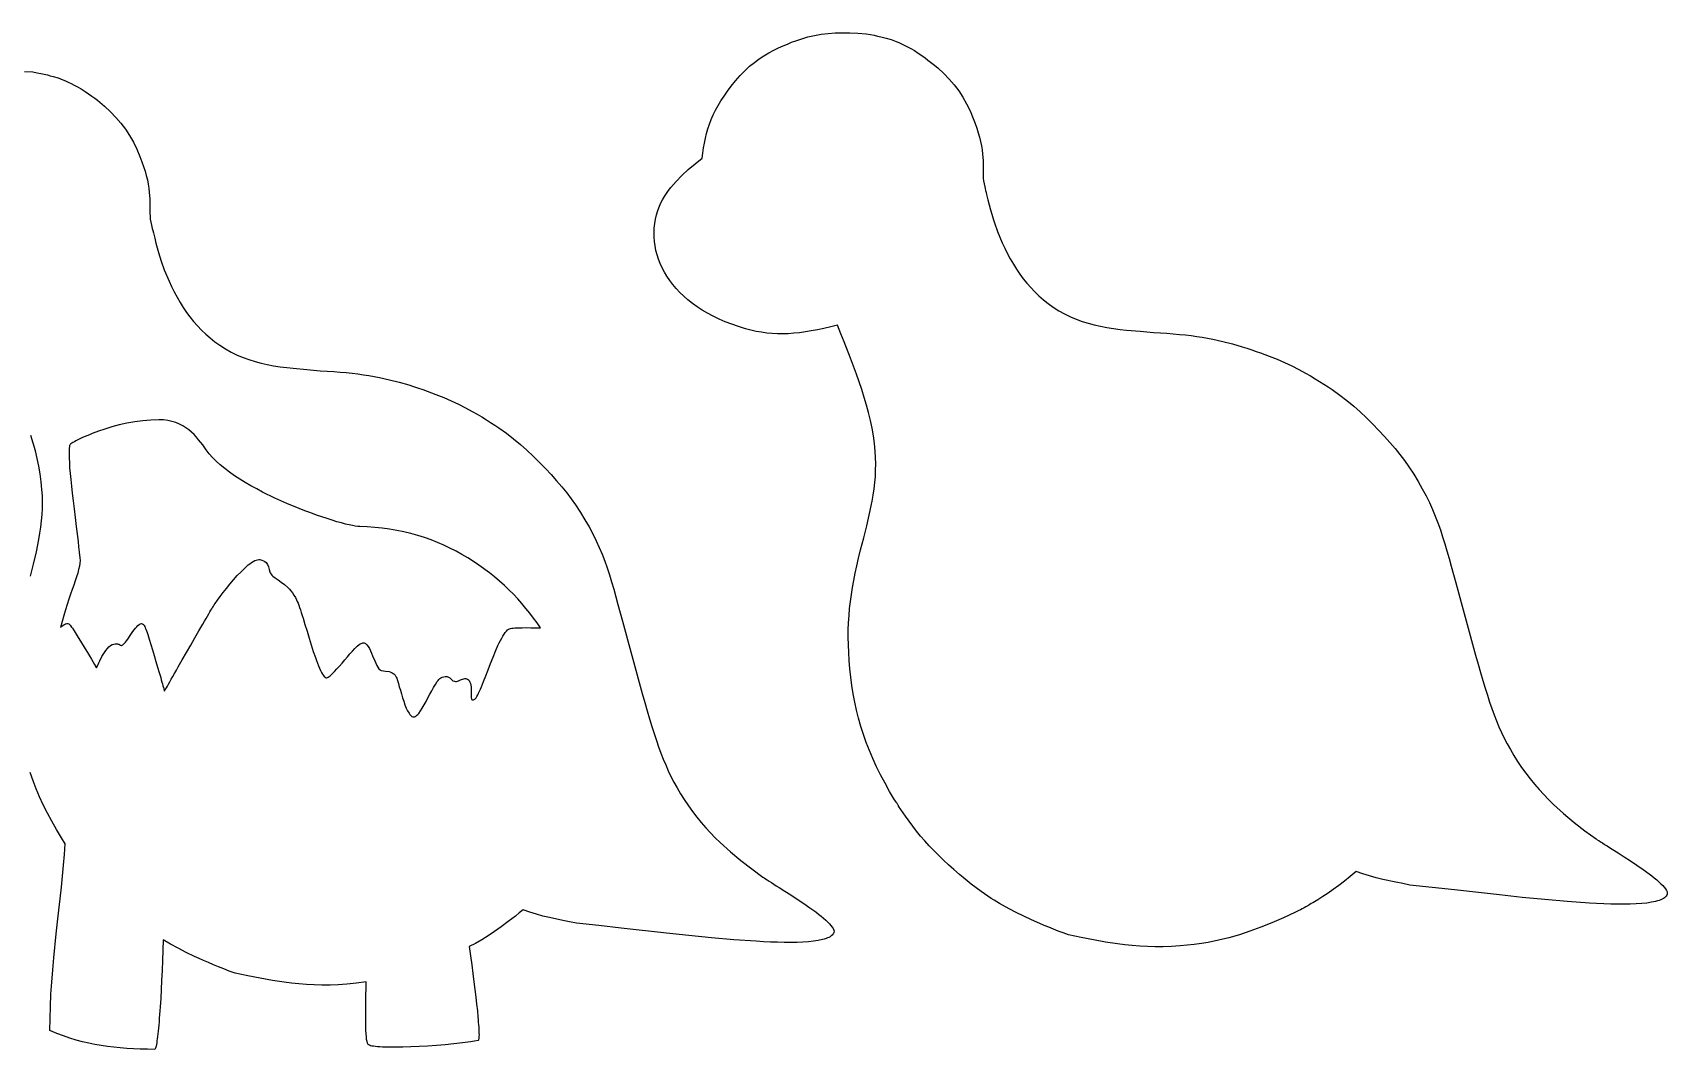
# Model space of a CAD drawing. Header units: millimetres. Extents: x 120 to 668, y 59 to 184.
# Drawn here: x 501 to 668, y 74.9 to 178.7 of the extents above; entities that cross this region are included whole.
import ezdxf

# ---------------------------------------------------------------- set-up
doc = ezdxf.new("R2010")
doc.units = ezdxf.units.MM
doc.layers.get('0').update_dxf_attribs({"linetype": 'CONTINUOUS', "true_color": 0xffffff})

msp = doc.modelspace()

# ---------------------------------------------------------------- linework, layer by layer
at = {"linetype": 'CONTINUOUS', "true_color": 0xffffff}
for points in [[(569.44, 165.92), (569.51, 166.45), (569.58, 166.97), (569.67, 167.47), (569.78, 167.96), (569.89, 168.45), (570.03, 168.93), (570.19, 169.4), (570.37, 169.87), (570.57, 170.34), (570.8, 170.82), (571.06, 171.29), (571.35, 171.78), (571.67, 172.27), (572.02, 172.77), (572.41, 173.29), (572.85, 173.82), (573.09, 174.1), (573.33, 174.37), (573.81, 174.86), (574.29, 175.31), (574.77, 175.7), (575.26, 176.06), (575.75, 176.38), (576.26, 176.68), (576.77, 176.95), (577.24, 177.18), (577.7, 177.39), (578.14, 177.58), (578.57, 177.76), (579, 177.92), (579.41, 178.06), (579.82, 178.19), (580.23, 178.31), (580.91, 178.47), (581.6, 178.59), (582.3, 178.67), (583.01, 178.72), (583.75, 178.74), (584.52, 178.73), (585.34, 178.7), (586.2, 178.64), (586.63, 178.56), (587.01, 178.48), (587.36, 178.4), (587.68, 178.33), (587.97, 178.26), (588.25, 178.19), (588.76, 178.03), (589.26, 177.84), (589.52, 177.73), (589.79, 177.6), (590.08, 177.46), (590.4, 177.3), (590.75, 177.12), (591.13, 176.91), (591.52, 176.65), (591.88, 176.4), (592.21, 176.17), (592.51, 175.95), (592.78, 175.74), (593.04, 175.54), (593.52, 175.14), (594.13, 174.57), (594.68, 174), (595.19, 173.41), (595.65, 172.79), (596.08, 172.15), (596.46, 171.47), (596.81, 170.76), (597.13, 169.99), (597.33, 169.47), (597.5, 168.98), (597.65, 168.51), (597.78, 168.06), (597.88, 167.62), (597.97, 167.19), (598.04, 166.76), (598.09, 166.33), (598.13, 165.69), (598.14, 165), (598.14, 164.78), (598.14, 164.57), (598.14, 164.38), (598.14, 164.2), (598.16, 163.89), (598.19, 163.59), (598.24, 163.3), (598.3, 162.99), (598.34, 162.82), (598.39, 162.63), (598.44, 162.43), (598.49, 162.21), (598.63, 161.67), (598.77, 161.15), (598.9, 160.66), (599.03, 160.19), (599.17, 159.74), (599.31, 159.3), (599.62, 158.43), (600.1, 157.27), (600.36, 156.71), (600.63, 156.16), (600.92, 155.62), (601.23, 155.09), (601.55, 154.58), (601.89, 154.08), (602.24, 153.6), (602.61, 153.14), (603, 152.7), (603.42, 152.27), (603.85, 151.85), (604.31, 151.46), (604.79, 151.08), (605.29, 150.71), (605.87, 150.34), (606.46, 150.01), (607.06, 149.72), (607.66, 149.46), (608.27, 149.24), (608.88, 149.05), (609.5, 148.89), (610.13, 148.75), (610.79, 148.62), (611.46, 148.52), (612.13, 148.43), (612.8, 148.36), (614.17, 148.23), (615.55, 148.11), (616.25, 148.07), (616.92, 148.03), (617.57, 147.98), (618.2, 147.92), (618.81, 147.86), (619.4, 147.79), (619.98, 147.71), (620.53, 147.62), (621.6, 147.43), (622.63, 147.2), (623.62, 146.94), (624.6, 146.66), (625.09, 146.5), (625.58, 146.34), (626.04, 146.18), (626.49, 146.02), (627.36, 145.69), (628.17, 145.37), (628.94, 145.03), (629.68, 144.69), (630.39, 144.33), (631.08, 143.96), (631.58, 143.67), (632.06, 143.39), (632.52, 143.11), (632.96, 142.83), (633.39, 142.55), (633.8, 142.28), (634.58, 141.72), (635.31, 141.16), (636, 140.59), (636.66, 140), (637.3, 139.39), (637.94, 138.75), (638.55, 138.12), (639.14, 137.49), (639.7, 136.88), (640.23, 136.26), (640.73, 135.64), (641.2, 135.02), (641.63, 134.4), (642.13, 133.62), (642.59, 132.87), (643.01, 132.15), (643.39, 131.43), (643.73, 130.73), (644.05, 130.04), (644.34, 129.35), (644.6, 128.66), (644.86, 127.96), (645.09, 127.25), (645.32, 126.53), (645.53, 125.79), (645.75, 125.02), (645.97, 124.22), (646.19, 123.39), (646.42, 122.52), (648.43, 115.14), (648.7, 114.22), (648.96, 113.36), (649.2, 112.54), (649.43, 111.77), (649.66, 111.04), (649.89, 110.35), (650.11, 109.69), (650.35, 109.05), (650.58, 108.44), (650.83, 107.83), (651.1, 107.24), (651.38, 106.66), (651.68, 106.08), (652.01, 105.49), (652.36, 104.9), (652.74, 104.29), (653.16, 103.67), (653.58, 103.08), (654.02, 102.5), (654.48, 101.95), (654.94, 101.41), (655.42, 100.89), (655.91, 100.38), (656.41, 99.89), (657.45, 98.95), (658.52, 98.06), (659.63, 97.2), (660.77, 96.38), (660.89, 96.29), (661.04, 96.2), (661.21, 96.08), (661.42, 95.96), (661.64, 95.81), (661.88, 95.66), (662.14, 95.5), (662.42, 95.32), (663.01, 94.95), (663.64, 94.55), (664.29, 94.12), (664.94, 93.69), (665.57, 93.25), (666.17, 92.81), (666.45, 92.6), (666.71, 92.39), (666.96, 92.18), (667.19, 91.98), (667.39, 91.79), (667.57, 91.61), (667.73, 91.43), (667.86, 91.26), (667.95, 91.11), (668.01, 90.97), (668.04, 90.84), (668.03, 90.72), (667.99, 90.62), (667.93, 90.53), (667.86, 90.44), (667.76, 90.36), (667.65, 90.29), (667.52, 90.22), (667.38, 90.15), (667.21, 90.09), (667.04, 90.03), (666.85, 89.98), (666.42, 89.9), (665.95, 89.82), (665.43, 89.77), (664.86, 89.73), (664.26, 89.71), (663.62, 89.7), (662.95, 89.7), (662.26, 89.71), (661.54, 89.74), (660.82, 89.77), (660.08, 89.81), (657.81, 89.97), (655.52, 90.17), (653.22, 90.4), (650.91, 90.64), (646.3, 91.16), (644.01, 91.42), (641.73, 91.66), (641.02, 91.8), (640.32, 91.94), (638.97, 92.23), (638.3, 92.4), (637.63, 92.58), (636.95, 92.79), (636.27, 93.03), (635.64, 92.53), (635.05, 92.05), (634.47, 91.62), (633.92, 91.21), (633.38, 90.83), (632.85, 90.48), (632.34, 90.15), (631.83, 89.85), (631.67, 89.76), (631.53, 89.68), (631.3, 89.54), (631.1, 89.43), (630.93, 89.33), (630.75, 89.23), (630.56, 89.13), (630.32, 89.02), (630.19, 88.95), (630.04, 88.88), (628.82, 88.31), (627.64, 87.8), (626.51, 87.34), (625.4, 86.93), (624.32, 86.58), (623.26, 86.27), (622.2, 86.01), (621.15, 85.79), (620.44, 85.67), (619.71, 85.58), (618.99, 85.5), (618.27, 85.43), (617.39, 85.38), (616.55, 85.35), (615.73, 85.35), (614.93, 85.36), (614.15, 85.41), (613.38, 85.47), (612.62, 85.55), (611.86, 85.64), (610.65, 85.83), (609.43, 86.05), (608.16, 86.29), (607.51, 86.42), (606.85, 86.56), (606.32, 86.76), (605.81, 86.95), (605.32, 87.15), (604.85, 87.34), (604.39, 87.53), (603.94, 87.72), (603.09, 88.09), (602.29, 88.46), (601.53, 88.84), (600.81, 89.22), (600.13, 89.6), (599.83, 89.77), (599.55, 89.94), (599.27, 90.11), (598.98, 90.29), (597.95, 91), (597.44, 91.37), (596.93, 91.76), (596.31, 92.26), (595.72, 92.75), (595.15, 93.24), (594.61, 93.73), (594.08, 94.21), (593.58, 94.7), (593.1, 95.19), (592.64, 95.67), (592.19, 96.16), (591.76, 96.66), (591.35, 97.15), (590.96, 97.66), (590.2, 98.68), (589.49, 99.73), (589.48, 99.77), (589.44, 99.84), (589.38, 99.93), (589.32, 100.04), (589.25, 100.14), (589.19, 100.24), (589.13, 100.32), (589.1, 100.37), (588.59, 101.23), (588.12, 102.07), (587.67, 102.91), (587.26, 103.75), (586.88, 104.57), (586.53, 105.4), (586.21, 106.22), (585.92, 107.04), (585.65, 107.87), (585.42, 108.69), (585.21, 109.52), (585.02, 110.35), (584.86, 111.18), (584.73, 112.03), (584.62, 112.88), (584.53, 113.74), (584.46, 114.59), (584.41, 115.41), (584.38, 116.21), (584.37, 116.98), (584.37, 117.73), (584.4, 118.46), (584.44, 119.18), (584.5, 119.9), (584.58, 120.61), (584.68, 121.33), (584.79, 122.05), (584.92, 122.78), (585.06, 123.52), (585.23, 124.28), (585.4, 125.07), (585.6, 125.89), (585.94, 127.12), (586.26, 128.36), (586.55, 129.61), (586.81, 130.87), (586.91, 131.5), (587, 132.14), (587.07, 132.77), (587.13, 133.41), (587.16, 134.05), (587.17, 134.69), (587.16, 135.33), (587.12, 135.97), (587.04, 136.77), (586.93, 137.56), (586.8, 138.35), (586.63, 139.13), (586.44, 139.92), (586.23, 140.7), (586, 141.48), (585.75, 142.27), (585.48, 143.06), (585.2, 143.86), (584.59, 145.48), (583.95, 147.14), (583.61, 147.99), (583.27, 148.86), (582.57, 148.69), (581.88, 148.53), (581.23, 148.39), (580.59, 148.27), (579.98, 148.17), (579.38, 148.09), (578.8, 148.03), (578.23, 147.99), (577.67, 147.97), (577.12, 147.98), (576.58, 148.01), (576.04, 148.05), (575.5, 148.13), (574.96, 148.22), (574.42, 148.35), (573.87, 148.49), (573.15, 148.71), (572.46, 148.95), (571.8, 149.21), (571.17, 149.48), (570.56, 149.77), (569.99, 150.08), (569.45, 150.4), (568.93, 150.74), (568.44, 151.09), (567.99, 151.45), (567.56, 151.83), (567.16, 152.21), (566.78, 152.61), (566.44, 153.01), (566.13, 153.43), (565.84, 153.85), (565.58, 154.28), (565.35, 154.71), (565.15, 155.15), (564.98, 155.6), (564.83, 156.05), (564.72, 156.5), (564.63, 156.95), (564.57, 157.41), (564.53, 157.87), (564.53, 158.32), (564.55, 158.78), (564.6, 159.23), (564.68, 159.69), (564.79, 160.13), (564.92, 160.58), (565.08, 161.02), (565.22, 161.35), (565.39, 161.68), (565.58, 162), (565.78, 162.31), (566.01, 162.63), (566.25, 162.94), (566.51, 163.24), (566.78, 163.55), (567.37, 164.15), (568.02, 164.75), (568.71, 165.33), (569.44, 165.92), (569.44, 165.92), (569.44, 165.92)], [(500.21, 174.79), (501.07, 174.73), (501.5, 174.65), (501.88, 174.57), (502.23, 174.5), (502.55, 174.42), (502.84, 174.35), (503.12, 174.28), (503.63, 174.12), (504.13, 173.93), (504.39, 173.82), (504.66, 173.69), (504.96, 173.55), (505.27, 173.39), (505.62, 173.21), (506.01, 173.01), (506.4, 172.74), (506.75, 172.5), (507.08, 172.27), (507.38, 172.05), (507.65, 171.84), (507.91, 171.63), (508.39, 171.23), (509, 170.67), (509.55, 170.09), (510.06, 169.5), (510.53, 168.89), (510.95, 168.24), (511.34, 167.57), (511.69, 166.85), (512, 166.09), (512.2, 165.56), (512.37, 165.07), (512.52, 164.6), (512.65, 164.15), (512.76, 163.71), (512.84, 163.28), (512.91, 162.86), (512.96, 162.43), (513, 161.78), (513.01, 161.1), (513.01, 160.87), (513.01, 160.66), (513.01, 160.47), (513.01, 160.3), (513.03, 159.98), (513.06, 159.69), (513.11, 159.4), (513.18, 159.08), (513.21, 158.91), (513.26, 158.73), (513.31, 158.53), (513.37, 158.3), (513.51, 157.76), (513.64, 157.25), (513.77, 156.76), (513.91, 156.29), (514.04, 155.83), (514.18, 155.39), (514.49, 154.52), (514.97, 153.36), (515.23, 152.8), (515.51, 152.25), (515.79, 151.71), (516.1, 151.18), (516.42, 150.67), (516.76, 150.17), (517.11, 149.7), (517.48, 149.24), (517.87, 148.79), (518.29, 148.36), (518.72, 147.95), (519.18, 147.55), (519.66, 147.17), (520.16, 146.81), (520.75, 146.43), (521.33, 146.1), (521.93, 145.81), (522.53, 145.56), (523.14, 145.34), (523.76, 145.14), (524.38, 144.98), (525, 144.84), (525.66, 144.72), (526.33, 144.61), (527, 144.53), (527.67, 144.45), (529.04, 144.32), (530.42, 144.2), (531.12, 144.17), (531.8, 144.12), (532.45, 144.07), (533.08, 144.02), (533.69, 143.95), (534.27, 143.88), (534.85, 143.8), (535.4, 143.71), (536.47, 143.52), (537.5, 143.29), (538.49, 143.04), (539.47, 142.75), (539.96, 142.59), (540.45, 142.43), (540.91, 142.27), (541.36, 142.11), (542.23, 141.79), (543.04, 141.46), (543.81, 141.13), (544.55, 140.78), (545.26, 140.42), (545.95, 140.05), (546.45, 139.77), (546.93, 139.48), (547.39, 139.2), (547.83, 138.93), (548.26, 138.65), (548.67, 138.37), (549.45, 137.82), (550.18, 137.25), (550.87, 136.68), (551.53, 136.09), (552.17, 135.48), (552.81, 134.84), (553.43, 134.21), (554.01, 133.59), (554.57, 132.97), (555.1, 132.35), (555.6, 131.73), (556.07, 131.11), (556.5, 130.49), (557, 129.71), (557.46, 128.97), (557.88, 128.24), (558.26, 127.53), (558.6, 126.83), (558.92, 126.13), (559.21, 125.45), (559.48, 124.75), (559.73, 124.06), (559.96, 123.35), (560.19, 122.62), (560.41, 121.88), (560.62, 121.11), (560.84, 120.31), (561.06, 119.48), (561.29, 118.61), (563.31, 111.23), (563.58, 110.31), (563.83, 109.45), (564.07, 108.63), (564.3, 107.87), (564.53, 107.14), (564.76, 106.44), (564.99, 105.78), (565.22, 105.14), (565.46, 104.53), (565.71, 103.93), (565.97, 103.34), (566.25, 102.75), (566.55, 102.17), (566.88, 101.58), (567.23, 100.99), (567.61, 100.38), (568.03, 99.76), (568.45, 99.17), (568.89, 98.6), (569.35, 98.04), (569.81, 97.5), (570.29, 96.98), (570.78, 96.48), (571.28, 95.99), (572.32, 95.05), (573.39, 94.15), (574.5, 93.3), (575.64, 92.47), (575.76, 92.39), (575.91, 92.29), (576.08, 92.18), (576.29, 92.05), (576.51, 91.91), (576.75, 91.76), (577.01, 91.59), (577.29, 91.42), (577.88, 91.04), (578.51, 90.64), (579.16, 90.22), (579.81, 89.78), (580.44, 89.34), (581.04, 88.91), (581.32, 88.69), (581.58, 88.48), (581.83, 88.28), (582.06, 88.08), (582.26, 87.89), (582.45, 87.7), (582.6, 87.53), (582.73, 87.36), (582.82, 87.21), (582.88, 87.06), (582.91, 86.93), (582.9, 86.82), (582.86, 86.72), (582.8, 86.63), (582.73, 86.54), (582.63, 86.46), (582.52, 86.38), (582.39, 86.31), (582.25, 86.25), (582.09, 86.18), (581.91, 86.13), (581.72, 86.08), (581.3, 85.99), (580.82, 85.92), (580.3, 85.86), (579.73, 85.83), (579.13, 85.8), (578.49, 85.79), (577.82, 85.79), (577.13, 85.81), (576.42, 85.83), (575.69, 85.86), (574.95, 85.91), (572.68, 86.07), (570.39, 86.26), (568.09, 86.49), (565.78, 86.74), (561.17, 87.25), (558.88, 87.51), (556.6, 87.75), (555.89, 87.9), (555.19, 88.04), (553.84, 88.33), (553.17, 88.49), (552.5, 88.67), (551.82, 88.88), (551.14, 89.13), (550.74, 88.8), (550.36, 88.49), (549.62, 87.92), (548.91, 87.39), (548.23, 86.91), (547.57, 86.47), (546.92, 86.07), (546.28, 85.7), (545.64, 85.36), (545.77, 84.42), (545.9, 83.51), (546.01, 82.63), (546.12, 81.78), (546.22, 80.97), (546.32, 80.2), (546.4, 79.48), (546.47, 78.81), (546.53, 78.19), (546.55, 77.9), (546.57, 77.63), (546.59, 77.37), (546.61, 77.13), (546.62, 76.91), (546.63, 76.7), (546.63, 76.52), (546.64, 76.35), (546.63, 76.2), (546.63, 76.07), (546.62, 75.96), (546.6, 75.88), (546.58, 75.81), (546.56, 75.77), (546.17, 75.7), (545.77, 75.64), (544.94, 75.53), (544.08, 75.43), (543.19, 75.34), (542.29, 75.27), (541.39, 75.2), (540.51, 75.15), (539.66, 75.11), (538.85, 75.09), (538.46, 75.08), (538.09, 75.08), (537.74, 75.08), (537.4, 75.08), (537.08, 75.09), (536.79, 75.1), (536.52, 75.11), (536.27, 75.13), (536.05, 75.15), (535.86, 75.18), (535.7, 75.21), (535.56, 75.24), (535.46, 75.28), (535.4, 75.32), (535.32, 75.38), (535.26, 75.5), (535.2, 75.66), (535.16, 75.88), (535.13, 76.15), (535.1, 76.47), (535.08, 76.83), (535.07, 77.24), (535.07, 77.68), (535.07, 78.16), (535.07, 78.68), (535.07, 79.24), (535.08, 79.82), (535.09, 80.44), (535.1, 81.08), (535.11, 81.75), (534.13, 81.62), (533.14, 81.53), (532.26, 81.47), (531.42, 81.44), (530.6, 81.44), (529.81, 81.46), (529.02, 81.5), (528.25, 81.56), (527.49, 81.64), (526.73, 81.74), (525.53, 81.92), (524.3, 82.14), (523.04, 82.38), (522.39, 82.51), (521.72, 82.65), (521.13, 82.87), (520.57, 83.09), (520.03, 83.31), (519.51, 83.52), (519, 83.73), (518.51, 83.94), (518.04, 84.15), (517.59, 84.36), (516.72, 84.77), (515.9, 85.19), (515.13, 85.62), (514.39, 86.06), (514.35, 84.99), (514.31, 83.94), (514.27, 82.91), (514.22, 81.92), (514.17, 80.97), (514.12, 80.07), (514.07, 79.22), (514.04, 78.81), (514.01, 78.42), (513.98, 78.05), (513.95, 77.69), (513.92, 77.35), (513.9, 77.03), (513.87, 76.73), (513.83, 76.45), (513.8, 76.19), (513.77, 75.95), (513.74, 75.73), (513.71, 75.53), (513.68, 75.36), (513.65, 75.21), (513.61, 75.08), (513.58, 74.99), (513.55, 74.92), (513.51, 74.87), (512.76, 74.88), (512.03, 74.9), (511.33, 74.93), (510.65, 74.97), (509.98, 75.01), (509.32, 75.08), (508.68, 75.15), (508.04, 75.25), (507.4, 75.36), (506.77, 75.49), (506.13, 75.64), (505.49, 75.82), (504.84, 76.02), (504.18, 76.25), (503.5, 76.5), (502.81, 76.78), (502.82, 78.02), (502.85, 79.26), (502.91, 80.5), (502.99, 81.74), (503.09, 82.98), (503.2, 84.22), (503.45, 86.67), (503.58, 87.89), (503.72, 89.08), (503.85, 90.26), (503.97, 91.43), (504.09, 92.57), (504.2, 93.69), (504.29, 94.78), (504.36, 95.85), (503.97, 96.47), (503.46, 97.32), (502.99, 98.17), (502.54, 99.01), (502.13, 99.84), (501.75, 100.67), (501.4, 101.49), (501.08, 102.31), (500.79, 103.14)], [(503.87, 117.97), (504.02, 118.09), (504.15, 118.2), (504.29, 118.29), (504.41, 118.35), (504.53, 118.38), (504.64, 118.39), (504.73, 118.35), (504.82, 118.28), (504.87, 118.21), (504.94, 118.12), (505.01, 118.01), (505.1, 117.89), (505.28, 117.62), (505.48, 117.3), (505.7, 116.95), (505.93, 116.57), (506.4, 115.8), (506.63, 115.42), (506.84, 115.06), (507.04, 114.73), (507.22, 114.44), (507.36, 114.19), (507.42, 114.09), (507.47, 114), (507.51, 113.93), (507.54, 113.88), (507.56, 113.85), (507.57, 113.84), (507.58, 113.87), (507.61, 113.94), (507.65, 114.05), (507.72, 114.2), (507.8, 114.37), (507.89, 114.56), (508.11, 114.99), (508.38, 115.43), (508.52, 115.63), (508.67, 115.82), (508.83, 115.99), (508.99, 116.12), (509.15, 116.22), (509.32, 116.28), (509.47, 116.31), (509.59, 116.31), (509.7, 116.3), (509.78, 116.28), (509.86, 116.26), (509.91, 116.23), (510.01, 116.16), (510.09, 116.13), (510.13, 116.13), (510.18, 116.15), (510.24, 116.19), (510.31, 116.25), (510.4, 116.35), (510.51, 116.47), (510.63, 116.62), (510.75, 116.79), (511.01, 117.16), (511.28, 117.55), (511.41, 117.73), (511.55, 117.9), (511.68, 118.05), (511.8, 118.18), (511.93, 118.28), (512.04, 118.34), (512.16, 118.37), (512.26, 118.35), (512.36, 118.28), (512.4, 118.23), (512.44, 118.16), (512.49, 118.07), (512.54, 117.95), (512.6, 117.8), (512.66, 117.64), (512.73, 117.45), (512.8, 117.24), (512.87, 117.01), (512.95, 116.77), (513.12, 116.24), (513.29, 115.68), (513.46, 115.1), (513.64, 114.51), (513.81, 113.92), (513.97, 113.37), (514.12, 112.85), (514.18, 112.62), (514.25, 112.4), (514.3, 112.2), (514.35, 112.01), (514.4, 111.85), (514.44, 111.72), (514.47, 111.61), (514.49, 111.53), (514.5, 111.48), (514.51, 111.47), (514.52, 111.49), (514.56, 111.55), (514.61, 111.66), (514.7, 111.8), (514.8, 111.97), (514.91, 112.18), (515.05, 112.42), (515.2, 112.68), (515.36, 112.97), (515.54, 113.27), (515.72, 113.6), (515.92, 113.94), (516.33, 114.66), (516.76, 115.41), (517.19, 116.17), (517.62, 116.92), (518.03, 117.64), (518.23, 117.97), (518.41, 118.3), (518.59, 118.6), (518.75, 118.88), (518.9, 119.14), (519.03, 119.37), (519.15, 119.57), (519.25, 119.74), (519.33, 119.87), (519.38, 119.97), (519.44, 120.06), (519.51, 120.16), (519.59, 120.29), (519.69, 120.43), (519.92, 120.75), (520.19, 121.12), (520.5, 121.53), (520.83, 121.96), (521.19, 122.4), (521.56, 122.84), (521.95, 123.27), (522.33, 123.67), (522.7, 124.04), (522.89, 124.2), (523.07, 124.36), (523.24, 124.49), (523.41, 124.62), (523.58, 124.72), (523.73, 124.8), (523.88, 124.86), (524.02, 124.9), (524.14, 124.92), (524.26, 124.91), (524.46, 124.85), (524.63, 124.78), (524.77, 124.7), (524.88, 124.61), (524.97, 124.51), (525.03, 124.4), (525.13, 124.16), (525.2, 123.91), (525.27, 123.66), (525.32, 123.54), (525.39, 123.43), (525.47, 123.32), (525.57, 123.22), (525.83, 123.03), (526.12, 122.83), (526.44, 122.61), (526.77, 122.35), (527.1, 122.05), (527.27, 121.89), (527.43, 121.7), (527.58, 121.5), (527.73, 121.28), (527.88, 121.04), (528.01, 120.78), (528.08, 120.63), (528.15, 120.46), (528.23, 120.25), (528.31, 120.02), (528.39, 119.77), (528.48, 119.5), (528.57, 119.21), (528.67, 118.91), (528.86, 118.27), (529.07, 117.59), (529.28, 116.89), (529.5, 116.2), (529.71, 115.53), (529.93, 114.89), (530.04, 114.59), (530.14, 114.31), (530.25, 114.05), (530.35, 113.8), (530.45, 113.58), (530.55, 113.38), (530.65, 113.21), (530.74, 113.07), (530.83, 112.96), (530.91, 112.88), (531, 112.84), (531.08, 112.84), (531.16, 112.87), (531.24, 112.91), (531.34, 112.97), (531.43, 113.04), (531.65, 113.23), (531.88, 113.46), (532.13, 113.73), (532.39, 114.02), (532.65, 114.33), (532.92, 114.65), (533.19, 114.96), (533.45, 115.27), (533.71, 115.56), (533.96, 115.82), (534.19, 116.05), (534.41, 116.22), (534.51, 116.29), (534.6, 116.35), (534.69, 116.38), (534.77, 116.41), (534.84, 116.41), (534.91, 116.4), (534.99, 116.37), (535.05, 116.33), (535.19, 116.2), (535.31, 116.04), (535.44, 115.83), (535.55, 115.6), (535.66, 115.35), (535.77, 115.09), (535.99, 114.57), (536.09, 114.32), (536.2, 114.1), (536.31, 113.91), (536.41, 113.75), (536.53, 113.64), (536.58, 113.61), (536.64, 113.59), (536.87, 113.55), (537.08, 113.52), (537.45, 113.46), (537.62, 113.41), (537.78, 113.34), (537.93, 113.23), (538.08, 113.09), (538.11, 113.04), (538.15, 112.97), (538.19, 112.89), (538.23, 112.78), (538.32, 112.54), (538.41, 112.24), (538.5, 111.91), (538.61, 111.55), (538.71, 111.18), (538.83, 110.8), (538.95, 110.43), (539.07, 110.07), (539.21, 109.74), (539.34, 109.44), (539.49, 109.2), (539.56, 109.09), (539.64, 109.01), (539.71, 108.94), (539.79, 108.88), (539.87, 108.85), (539.95, 108.84), (540.04, 108.85), (540.12, 108.88), (540.21, 108.94), (540.3, 109.01), (540.38, 109.09), (540.48, 109.19), (540.66, 109.44), (540.85, 109.73), (541.04, 110.06), (541.23, 110.41), (541.42, 110.78), (541.62, 111.15), (541.81, 111.51), (542, 111.85), (542.19, 112.16), (542.37, 112.44), (542.46, 112.55), (542.55, 112.66), (542.64, 112.75), (542.73, 112.82), (542.81, 112.87), (542.89, 112.9), (543.05, 112.94), (543.18, 112.96), (543.29, 112.97), (543.39, 112.96), (543.54, 112.91), (543.66, 112.83), (543.76, 112.73), (543.86, 112.62), (543.98, 112.53), (544.14, 112.47), (544.24, 112.45), (544.34, 112.46), (544.44, 112.48), (544.55, 112.52), (544.76, 112.61), (544.97, 112.69), (545.08, 112.73), (545.18, 112.75), (545.28, 112.75), (545.37, 112.74), (545.47, 112.7), (545.55, 112.63), (545.63, 112.54), (545.71, 112.4), (545.77, 112.25), (545.81, 112.08), (545.83, 111.9), (545.85, 111.73), (545.85, 111.38), (545.84, 111.06), (545.84, 110.92), (545.84, 110.8), (545.86, 110.7), (545.89, 110.63), (545.94, 110.58), (546, 110.57), (546.09, 110.59), (546.21, 110.65), (546.27, 110.71), (546.35, 110.8), (546.43, 110.93), (546.51, 111.08), (546.6, 111.25), (546.69, 111.45), (546.79, 111.68), (546.9, 111.92), (547, 112.18), (547.11, 112.45), (547.34, 113.04), (547.58, 113.66), (547.82, 114.3), (548.08, 114.93), (548.33, 115.55), (548.58, 116.13), (548.71, 116.4), (548.84, 116.65), (548.96, 116.89), (549.08, 117.1), (549.2, 117.29), (549.32, 117.46), (549.44, 117.6), (549.55, 117.72), (549.66, 117.8), (549.77, 117.84), (549.87, 117.87), (550, 117.89), (550.13, 117.91), (550.29, 117.92), (550.64, 117.94), (551.04, 117.95), (551.47, 117.96), (551.94, 117.95), (552.43, 117.94), (552.92, 117.92), (552.58, 118.43), (552.21, 118.93), (551.84, 119.43), (551.44, 119.92), (551.03, 120.41), (550.6, 120.89), (550.16, 121.36), (549.7, 121.82), (549.23, 122.27), (548.74, 122.71), (548.23, 123.14), (547.71, 123.56), (546.63, 124.35), (546.07, 124.73), (545.49, 125.09), (544.9, 125.44), (544.29, 125.77), (543.67, 126.08), (543.04, 126.38), (542.4, 126.66), (541.74, 126.92), (541.06, 127.16), (540.38, 127.37), (539.68, 127.57), (538.97, 127.74), (538.24, 127.89), (537.51, 128.02), (536.76, 128.12), (536, 128.2), (535.23, 128.25), (534.45, 128.28), (534.25, 128.29), (534, 128.33), (533.71, 128.38), (533.37, 128.45), (532.99, 128.54), (532.58, 128.65), (532.13, 128.78), (531.64, 128.93), (531.13, 129.09), (530.59, 129.27), (530.04, 129.46), (529.46, 129.67), (528.86, 129.89), (528.26, 130.13), (527.02, 130.64), (525.77, 131.2), (524.53, 131.81), (523.93, 132.13), (523.33, 132.45), (522.75, 132.79), (522.2, 133.13), (521.66, 133.48), (521.15, 133.84), (520.66, 134.21), (520.21, 134.58), (519.79, 134.95), (519.42, 135.34), (519.08, 135.72), (518.78, 136.11), (518.42, 136.63), (518, 137.16), (517.77, 137.42), (517.53, 137.68), (517.27, 137.92), (516.99, 138.16), (516.69, 138.37), (516.37, 138.57), (516.03, 138.75), (515.66, 138.9), (515.27, 139.03), (514.85, 139.12), (514.41, 139.18), (513.93, 139.2), (513.11, 139.17), (512.29, 139.1), (511.47, 138.99), (510.67, 138.84), (509.89, 138.66), (509.14, 138.46), (508.42, 138.25), (507.75, 138.02), (507.13, 137.79), (506.84, 137.67), (506.57, 137.56), (506.31, 137.45), (506.07, 137.34), (505.85, 137.23), (505.64, 137.13), (505.46, 137.04), (505.3, 136.95), (505.16, 136.86), (505.04, 136.79), (504.94, 136.72), (504.88, 136.66), (504.83, 136.61), (504.81, 136.57), (504.78, 136.19), (504.77, 135.77), (504.77, 135.31), (504.79, 134.81), (504.82, 134.28), (504.87, 133.7), (504.93, 133.08), (505, 132.41), (505.08, 131.69), (505.17, 130.92), (505.27, 130.1), (505.38, 129.22), (505.5, 128.28), (505.55, 127.79), (505.62, 127.28), (505.68, 126.76), (505.74, 126.22), (505.8, 125.67), (505.87, 125.1), (505.88, 124.83), (505.86, 124.54), (505.81, 124.22), (505.74, 123.88), (505.64, 123.52), (505.53, 123.14), (505.4, 122.73), (505.25, 122.29), (505.09, 121.84), (504.92, 121.36), (504.75, 120.85), (504.57, 120.32), (504.39, 119.77), (504.21, 119.19), (504.04, 118.59), (503.87, 117.97), (503.87, 117.97), (503.87, 117.97)], [(500.81, 123.21), (501.13, 124.45), (501.43, 125.7), (501.68, 126.96), (501.78, 127.6), (501.87, 128.23), (501.94, 128.87), (502, 129.5), (502.03, 130.14), (502.04, 130.78), (502.03, 131.42), (501.99, 132.06), (501.91, 132.86), (501.81, 133.66), (501.67, 134.44), (501.5, 135.23), (501.32, 136.01), (501.1, 136.79), (500.87, 137.57)]]:
    msp.add_lwpolyline(points, dxfattribs=at)

doc.saveas('drawing.dxf')
